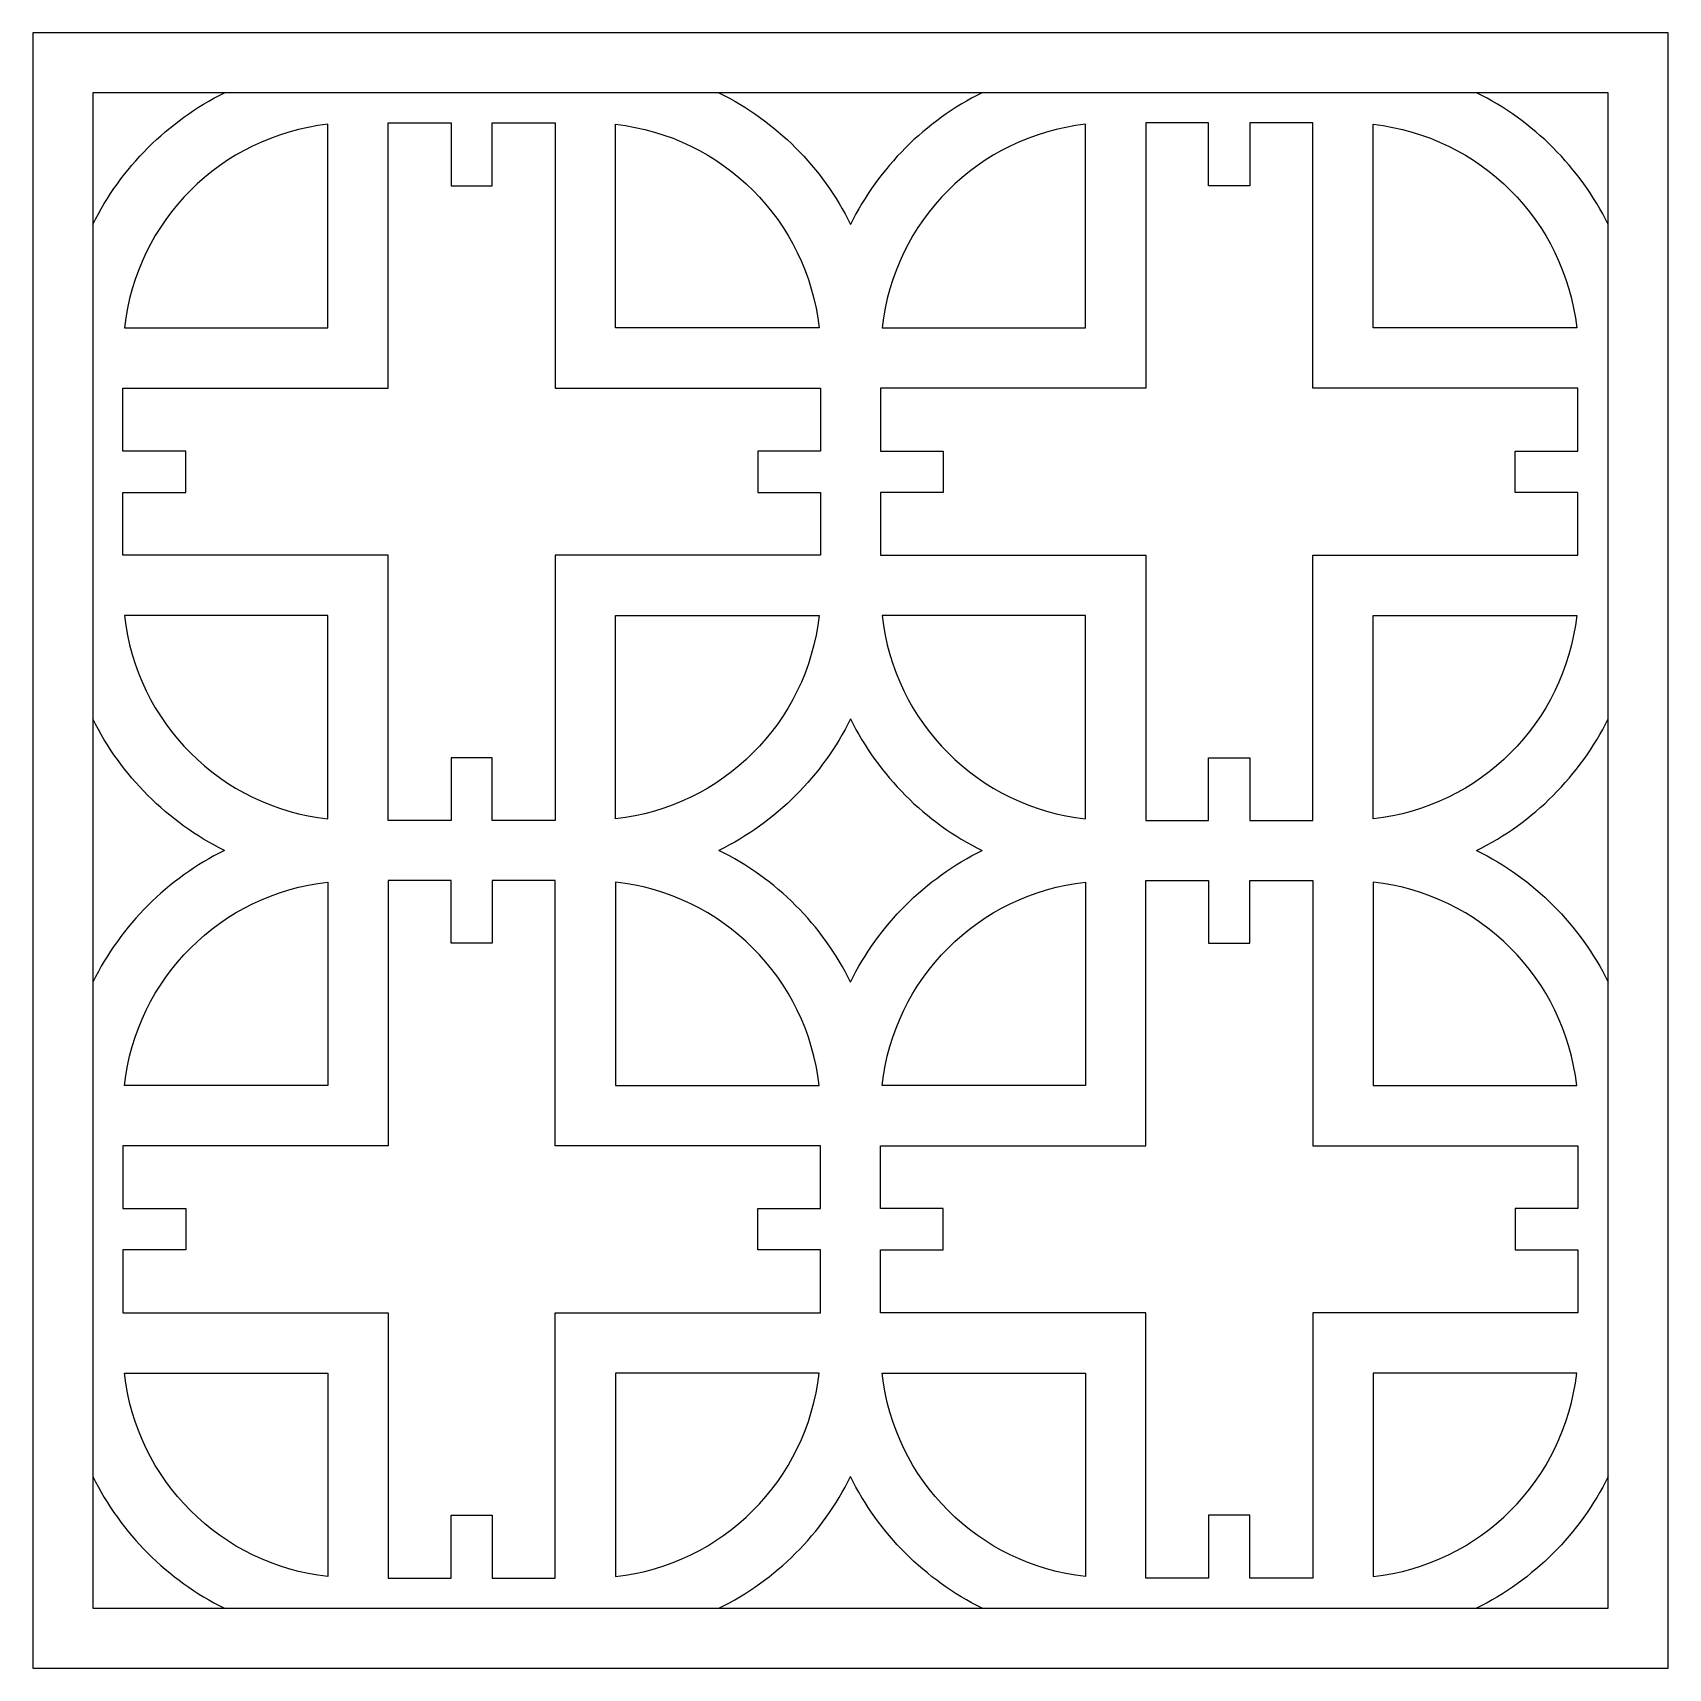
# Model space of a CAD drawing. Extents: x 135 to 271, y 94 to 230.
import ezdxf

# ---------------------------------------------------------------- set-up
doc = ezdxf.new("R2010")
doc.units = 0
doc.layers.add('LAYER_01', color=7, linetype='CONTINUOUS')

msp = doc.modelspace()

# ---------------------------------------------------------------- linework, layer by layer
at = {"layer": 'LAYER_01'}
for points in [[(134.92, 93.6), (270.82, 93.6), (270.82, 229.5), (134.92, 229.5)], [(139.92, 98.6), (265.82, 98.6), (265.82, 224.5), (139.92, 224.5)], [(169.68, 222), (169.68, 216.79), (173.11, 216.79), (173.11, 222), (178.34, 222), (178.34, 199.97), (200.37, 199.97), (200.37, 194.74), (195.16, 194.74), (195.16, 191.31), (200.37, 191.31), (200.37, 186.08), (178.34, 186.08), (178.34, 164.05), (173.11, 164.05), (173.11, 169.26), (169.68, 169.26), (169.68, 164.05), (164.45, 164.05), (164.45, 186.08), (142.42, 186.08), (142.42, 191.31), (147.63, 191.31), (147.63, 194.74), (142.42, 194.74), (142.42, 199.97), (164.45, 199.97), (164.45, 222)], [(236.06, 222), (236.06, 216.79), (232.63, 216.79), (232.63, 222), (227.4, 222), (227.4, 199.97), (205.37, 199.97), (205.37, 194.74), (210.58, 194.74), (210.58, 191.31), (205.37, 191.31), (205.37, 186.08), (227.4, 186.08), (227.4, 164.05), (232.63, 164.05), (232.63, 169.26), (236.06, 169.26), (236.06, 164.05), (241.29, 164.05), (241.29, 186.08), (263.32, 186.08), (263.32, 191.31), (258.11, 191.31), (258.11, 194.74), (263.32, 194.74), (263.32, 199.97), (241.29, 199.97), (241.29, 222)], [(169.68, 101.1), (169.68, 106.31), (173.11, 106.31), (173.11, 101.1), (178.34, 101.1), (178.34, 123.13), (200.37, 123.13), (200.37, 128.36), (195.16, 128.36), (195.16, 131.79), (200.37, 131.79), (200.37, 137.02), (178.34, 137.02), (178.34, 159.05), (173.11, 159.05), (173.11, 153.84), (169.68, 153.84), (169.68, 159.05), (164.45, 159.05), (164.45, 137.02), (142.42, 137.02), (142.42, 131.79), (147.63, 131.79), (147.63, 128.36), (142.42, 128.36), (142.42, 123.13), (164.45, 123.13), (164.45, 101.1)], [(236.06, 101.1), (236.06, 106.31), (232.63, 106.31), (232.63, 101.1), (227.4, 101.1), (227.4, 123.13), (205.37, 123.13), (205.37, 128.36), (210.58, 128.36), (210.58, 131.79), (205.37, 131.79), (205.37, 137.02), (227.4, 137.02), (227.4, 159.05), (232.63, 159.05), (232.63, 153.84), (236.06, 153.84), (236.06, 159.05), (241.29, 159.05), (241.29, 137.02), (263.32, 137.02), (263.32, 131.79), (258.11, 131.79), (258.11, 128.36), (263.32, 128.36), (263.32, 123.13), (241.29, 123.13), (241.29, 101.1)]]:
    msp.add_lwpolyline(points, close=True, dxfattribs=at)
for points in [[(142.54, 204.97), (159.45, 204.97), (159.45, 221.89, 0.351066)], [(183.34, 221.89, -0.351066), (200.26, 204.97), (183.34, 204.97)], [(222.4, 221.89, 0.351066), (205.49, 204.97), (222.4, 204.97)], [(263.21, 204.97), (246.29, 204.97), (246.29, 221.89, -0.351066)], [(159.45, 164.17), (159.45, 181.08), (142.54, 181.08, 0.351066)], [(200.26, 181.08, -0.351066), (183.34, 164.17), (183.34, 181.08)], [(205.49, 181.08, 0.351066), (222.4, 164.17), (222.4, 181.08)], [(246.29, 164.17), (246.29, 181.08), (263.21, 181.08, -0.351066)], [(159.45, 158.93), (159.45, 142.02), (142.54, 142.02, -0.351066)], [(200.26, 142.02, 0.351066), (183.34, 158.93), (183.34, 142.02)], [(205.49, 142.02, -0.351066), (222.4, 158.93), (222.4, 142.02)], [(246.29, 158.93), (246.29, 142.02), (263.21, 142.02, 0.351066)], [(142.54, 118.13), (159.45, 118.13), (159.45, 101.22, -0.351066)], [(183.34, 101.22, 0.351066), (200.26, 118.13), (183.34, 118.13)], [(222.4, 101.22, -0.351066), (205.49, 118.13), (222.4, 118.13)], [(263.21, 118.13), (246.29, 118.13), (246.29, 101.22, 0.351066)]]:
    msp.add_lwpolyline(points, format="xyb", close=True, dxfattribs=at)
at = {"layer": 'LAYER_01', "extrusion": (0, 0, -1)}
for centre, start, end in [((-161.56, 202.87), 26.3088, 63.6912), ((-181.24, 202.87), 116.3088, 153.6912), ((-161.56, 183.19), 296.3088, 333.6912), ((-181.24, 183.19), 206.3088, 243.6912), ((-224.51, 139.92), 26.3088, 63.6912), ((-244.19, 139.92), 116.3088, 153.6912), ((-224.51, 120.23), 296.3088, 333.6912), ((-244.19, 120.23), 206.3088, 243.6912)]:
    msp.add_arc(centre, 24.14, start, end, dxfattribs=at)
at = {"layer": 'LAYER_01'}
for centre, start, end in [((224.51, 202.87), 116.3088, 153.6912), ((244.19, 202.87), 26.3088, 63.6912), ((224.51, 183.19), 206.3088, 243.6912), ((244.19, 183.19), 296.3088, 333.6912), ((161.56, 139.92), 116.3088, 153.6912), ((181.24, 139.92), 26.3088, 63.6912), ((161.56, 120.23), 206.3088, 243.6912), ((181.24, 120.23), 296.3088, 333.6912)]:
    msp.add_arc(centre, 24.14, start, end, dxfattribs=at)

doc.saveas('drawing.dxf')
